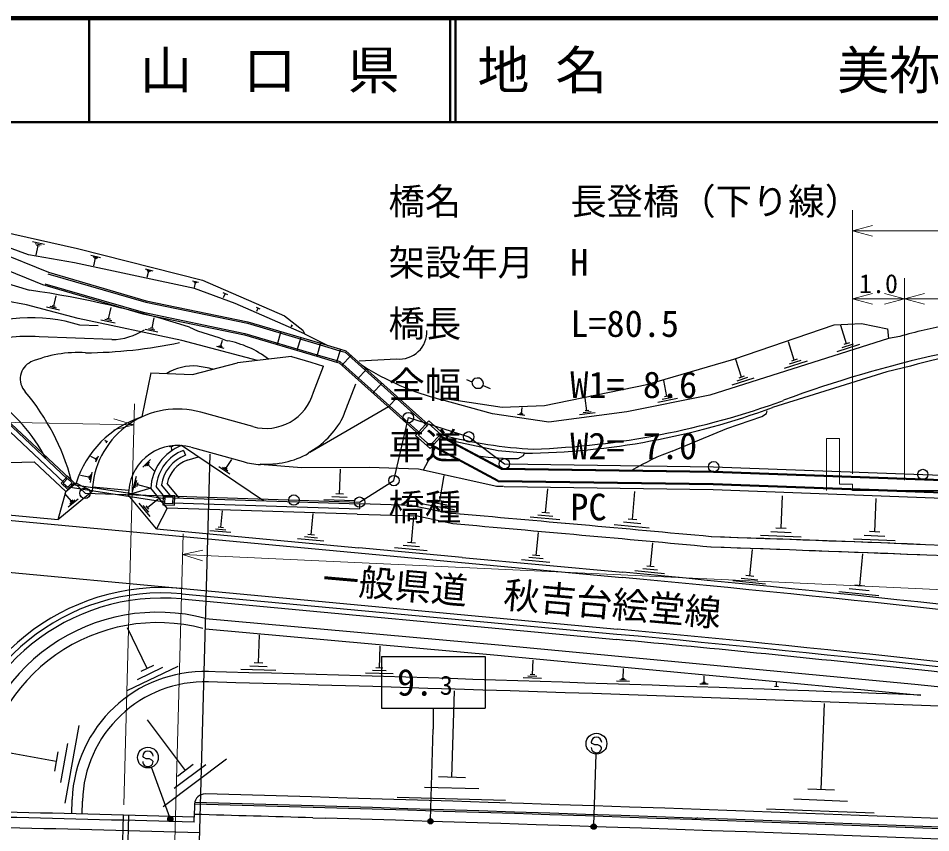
# Model space of a CAD drawing. Units: millimetres, scale not verified, with parts at other scales. Extents: x 40000 to 680000, y 20000 to 380000.
# Drawn here: x 326162 to 414020, y 301527 to 380000 of the extents above; entities that cross this region are included whole.
import ezdxf
from ezdxf.enums import TextEntityAlignment as Align

# ---------------------------------------------------------------- set-up
doc = ezdxf.new("R2010")
doc.units = ezdxf.units.MM
doc.header["$LTSCALE"] = 1000
doc.header["$PDMODE"] = 32
doc.header["$PDSIZE"] = 500
for name, color, linetype, lineweight in [('M-BGD', 7, 'Continuous', 25), ('M-BMK-ROW', 30, 'Continuous', 25), ('M-STR-HTXT', 7, 'Continuous', 13), ('M-STR-STRC', 7, 'Continuous', 25), ('M-TTL', 2, 'Continuous', 140), ('M-TTL-LINE', 7, 'Continuous', 50)]:
    doc.layers.add(name, color=color, linetype=linetype, lineweight=lineweight)
doc.layers.add('M-TTL-TXT', color=7, linetype='Continuous')
doc.styles.add('ＭＳ ゴシック', font='')
doc.styles.get('ＭＳ ゴシック').set_extended_font_data('MS Gothic')

msp = doc.modelspace()

# ---------------------------------------------------------------- linework, layer by layer
at = {"layer": 'M-BGD'}
for p, q in [((319405, 359455), (329070, 355522)), ((316905, 359068), (328657, 354286)), ((327522, 358482), (328691, 358219)), ((327788, 358299), (328372, 358167)), ((328054, 358116), (327843, 357181)), ((327908, 358149), (328200, 358083)), ((333166, 357173), (334086, 356940)), ((333373, 357023), (333833, 356906)), ((333580, 356872), (333393, 356136)), ((333465, 356901), (333695, 356843)), ((319621, 356092), (327248, 353803)), ((338377, 355855), (339104, 355671)), ((328996, 355387), (338439, 352645)), ((329070, 355522), (338476, 352790)), ((338541, 355736), (338904, 355644)), ((338704, 355617), (338557, 355036)), ((338613, 355640), (338795, 355595)), ((328707, 354273), (338162, 351528)), ((328717, 354427), (338198, 351674)), ((342950, 354698), (343507, 354557)), ((343075, 354607), (343354, 354537)), ((343200, 354516), (343087, 354070)), ((343131, 354534), (343270, 354499)), ((329572, 352268), (329828, 353257)), ((345868, 353578), (346295, 353391)), ((346081, 353484), (345895, 353058)), ((338439, 352645), (348232, 350613)), ((338476, 352790), (348268, 350758)), ((330126, 351860), (328889, 352180)), ((329849, 352064), (329231, 352224)), ((329726, 352227), (329417, 352308)), ((334867, 351052), (335100, 352147)), ((338162, 351528), (347951, 349496)), ((338198, 351674), (347987, 349642)), ((349077, 352175), (349436, 352018)), ((349257, 352096), (349100, 351737)), ((335494, 350632), (334124, 350923)), ((335181, 350842), (334496, 350987)), ((335038, 351015), (334696, 351088)), ((339041, 350138), (339253, 351133)), ((348232, 350613), (355224, 348538)), ((348268, 350758), (355267, 348682)), ((333849, 350369), (332106, 350419)), ((339610, 349756), (338366, 350021)), ((339326, 349947), (338703, 350079)), ((339197, 350105), (338885, 350171)), ((342653, 350230), (343419, 349870)), ((343419, 349870), (345490, 349230)), ((351448, 349815), (351078, 348569)), ((352496, 350400), (352404, 350279)), ((352436, 350446), (352557, 350354)), ((405921, 348646), (405368, 350392)), ((335187, 349042), (328167, 349318)), ((345490, 349230), (346270, 348932)), ((345672, 348424), (345819, 348979)), ((347951, 349496), (354897, 347436)), ((347987, 349642), (354940, 347580)), ((353357, 349249), (352988, 348002)), ((353728, 349589), (355969, 348474)), ((400875, 347056), (400311, 348836)), ((411053, 349353), (409967, 349132)), ((345982, 348194), (345288, 348377)), ((345827, 348309), (345480, 348401)), ((345759, 348401), (345585, 348447)), ((355267, 348682), (354897, 347436)), ((355224, 348538), (357134, 347972)), ((355267, 348682), (357177, 348116)), ((357177, 348116), (356807, 346869)), ((357134, 347972), (357625, 347826)), ((357177, 348116), (357700, 347960)), ((357700, 347960), (365645, 340857)), ((407151, 348555), (404968, 347863)), ((406536, 348600), (405444, 348254)), ((406194, 348732), (405648, 348559)), ((352463, 347420), (347260, 346806)), ((352462, 347420), (354331, 346854)), ((354897, 347436), (356807, 346869)), ((354940, 347580), (356850, 347013)), ((358191, 347522), (357324, 346553)), ((357625, 347826), (365545, 340745)), ((358971, 346980), (362586, 347177)), ((395797, 345421), (395263, 347109)), ((401153, 347144), (400597, 346968)), ((342942, 345675), (347261, 346806)), ((354330, 346855), (355562, 346474)), ((354585, 343963), (355562, 346474)), ((356807, 346869), (357051, 346797)), ((356850, 347013), (357126, 346931)), ((357051, 346797), (364779, 339888)), ((357126, 346931), (364879, 339999)), ((359681, 346189), (358815, 345220)), ((402129, 346963), (399904, 346258)), ((401502, 347010), (400389, 346657)), ((412058, 346474), (409796, 345921)), ((338940, 345835), (338057, 341583)), ((338939, 345835), (342943, 345675)), ((396986, 345334), (394876, 344665)), ((396392, 345378), (395337, 345043)), ((396061, 345505), (395534, 345338)), ((409796, 345921), (398799, 342506)), ((357884, 342789), (358657, 344778)), ((361172, 344856), (360306, 343887)), ((369308, 345211), (369840, 344967)), ((370930, 344602), (371586, 344331)), ((388612, 343559), (388308, 345091)), ((388852, 343606), (388373, 343511)), ((362663, 343523), (361797, 342554)), ((380921, 342192), (380762, 343400)), ((389646, 343366), (387730, 342985)), ((389129, 343462), (388171, 343272)), ((348738, 340656), (343731, 342047)), ((361797, 342554), (354225, 338151)), ((374949, 341732), (374230, 341835)), ((374779, 341829), (374420, 341881)), ((374700, 341914), (374520, 341940)), ((374610, 341927), (374692, 342502)), ((381716, 341989), (380206, 341790)), ((381318, 342090), (380563, 341991)), ((381110, 342217), (380732, 342167)), ((324208, 341236), (330542, 335268)), ((324401, 341741), (330885, 335632)), ((394397, 340465), (397765, 341624)), ((229736, 340551), (384322, 326120)), ((234367, 340621), (330002, 331693)), ((389123, 338287), (394397, 340465)), ((334670, 339180), (334487, 339308)), ((334734, 339272), (334607, 339088)), ((372664, 336565), (366666, 339766)), ((372687, 336654), (366728, 339835)), ((372371, 338317), (367683, 339325)), ((340700, 338725), (341081, 338764)), ((340891, 338745), (340929, 338364)), ((349790, 333519), (341895, 338833)), ((342073, 338365), (342252, 337898)), ((342795, 338674), (347802, 337284)), ((366307, 338609), (365152, 336445)), ((372358, 335379), (365850, 338853)), ((372382, 335468), (365911, 338922)), ((374921, 338093), (372371, 338317)), ((333603, 337560), (333143, 337767)), ((333635, 337631), (333570, 337488)), ((333847, 337795), (333588, 337221)), ((333725, 337677), (333596, 337390)), ((338150, 336746), (338904, 337493)), ((342429, 337430), (343501, 337752)), ((343541, 298030), (344637, 338016)), ((346152, 336634), (346717, 337474)), ((374291, 337579), (374806, 337858)), ((374806, 337858), (374921, 338093)), ((320277, 337063), (327700, 337259)), ((327700, 337259), (330740, 334394)), ((338414, 336858), (338790, 337231)), ((338583, 336876), (338771, 337062)), ((338677, 336969), (339275, 336366)), ((346535, 336072), (345486, 336778)), ((346344, 336353), (345819, 336706)), ((346283, 336546), (346021, 336723)), ((353448, 336697), (349470, 337001)), ((359942, 336704), (353448, 336697)), ((357105, 334161), (357188, 336547)), ((364686, 336547), (359941, 336704)), ((372238, 334884), (364685, 336547)), ((372663, 336565), (393087, 336281)), ((372686, 336655), (393089, 336371)), ((332968, 335799), (332167, 335944)), ((332991, 335924), (332946, 335673)), ((333114, 336031), (333023, 335530)), ((333259, 336263), (333078, 335262)), ((337151, 334414), (337544, 335897)), ((366754, 333514), (367185, 335937)), ((393126, 336281), (430656, 334888)), ((393129, 336371), (430694, 334977)), ((229271, 335572), (342031, 325046)), ((331738, 335212), (330736, 334381)), ((330974, 334853), (340258, 333422)), ((331223, 335118), (340268, 333724)), ((333267, 334401), (331737, 335212)), ((333311, 334864), (333267, 334401)), ((333310, 334864), (336795, 334538)), ((337398, 334745), (337594, 335487)), ((337595, 334891), (337693, 335262)), ((337644, 335077), (338831, 334763)), ((340272, 333873), (339438, 334879)), ((340939, 333851), (339959, 335034)), ((341649, 333779), (340492, 335174)), ((372895, 334871), (372222, 334888)), ((372358, 335379), (393071, 335091)), ((372381, 335469), (393072, 335181)), ((372934, 334871), (393064, 334591)), ((393082, 335092), (430149, 333716)), ((393085, 335182), (430187, 333805)), ((333267, 334401), (329985, 331680)), ((330001, 331693), (330737, 334381)), ((331286, 333468), (330656, 334227)), ((338927, 334712), (336752, 334076)), ((336795, 334539), (336752, 334076)), ((339471, 330797), (336752, 334076)), ((340500, 332815), (338926, 334712)), ((357840, 333837), (356349, 333889)), ((357477, 334148), (356732, 334174)), ((376940, 332362), (377146, 334650)), ((385299, 331711), (385542, 334407)), ((393063, 334592), (429936, 333224)), ((399610, 330862), (399735, 333997)), ((331918, 333671), (330969, 332884)), ((331602, 333570), (331127, 333176)), ((331404, 333566), (331167, 333369)), ((338875, 331986), (337798, 333284)), ((338735, 332418), (338197, 333067)), ((338731, 332688), (338462, 333012)), ((338596, 332850), (339634, 333711)), ((341054, 333298), (359006, 332725)), ((341070, 333798), (359022, 333225)), ((358575, 333512), (355592, 333617)), ((359022, 333226), (359006, 332725)), ((364092, 333063), (359022, 333226)), ((364091, 333064), (367916, 332295)), ((368161, 332639), (365132, 333177)), ((367458, 333076), (365943, 333345)), ((367133, 333446), (366375, 333581)), ((408625, 330521), (408753, 333736)), ((340500, 332815), (339460, 330810)), ((340505, 332827), (358798, 332238)), ((345670, 330940), (345821, 332556)), ((354371, 330234), (354562, 332275)), ((358795, 332232), (364458, 332051)), ((377629, 332012), (376199, 332140)), ((377298, 332330), (376583, 332394)), ((364026, 329451), (364260, 331958)), ((367994, 331286), (364457, 332052)), ((378318, 331661), (375459, 331919)), ((386111, 331299), (384426, 331450)), ((385720, 331673), (384877, 331749)), ((339460, 330810), (358962, 328990)), ((346643, 330441), (344622, 330630)), ((346156, 330690), (345146, 330785)), ((345923, 330916), (345417, 330963)), ((376034, 328253), (376239, 330455)), ((386923, 330886), (383553, 331189)), ((400574, 330431), (398615, 330509)), ((400100, 330842), (399120, 330881)), ((409127, 330501), (408123, 330541)), ((355599, 329605), (353048, 329843)), ((354985, 329919), (353710, 330039)), ((354690, 330204), (354052, 330264)), ((364418, 329414), (363634, 329487)), ((401538, 330000), (397619, 330156)), ((410602, 329637), (406584, 329798)), ((409613, 330079), (407604, 330160)), ((368918, 328060), (358961, 328990)), ((365534, 328677), (362401, 328970)), ((364780, 329064), (363213, 329210)), ((387025, 327181), (387257, 329457)), ((396601, 326269), (396859, 328801)), ((368918, 328061), (384369, 326618)), ((377359, 327574), (374606, 327831)), ((376696, 327913), (375320, 328042)), ((376378, 328221), (375689, 328285)), ((407183, 325328), (407497, 328408)), ((387707, 326823), (386284, 326969)), ((387380, 327144), (386669, 327217)), ((388389, 326466), (385544, 326757)), ((397360, 325871), (395778, 326033)), ((396997, 326228), (396205, 326309)), ((398119, 325474), (394954, 325797)), ((407664, 325279), (406702, 325377)), ((341928, 324554), (383811, 320644)), ((342031, 325047), (383858, 321142)), ((409029, 324362), (405179, 324754)), ((408106, 324845), (406181, 325041)), ((341882, 324056), (383764, 320147)), ((344203, 322170), (372407, 319645)), ((338586, 317354), (336691, 321277)), ((344176, 321168), (372318, 318649)), ((349302, 317890), (349382, 320587)), ((360938, 317399), (361001, 319515)), ((372407, 319645), (412473, 315846)), ((372313, 318650), (413066, 314785)), ((375675, 316763), (375724, 318156)), ((341512, 317558), (336608, 315188)), ((340049, 317456), (337597, 316271)), ((339199, 317650), (337973, 317057)), ((350968, 317165), (347596, 317266)), ((350135, 317528), (348449, 317578)), ((349723, 317877), (348880, 317902)), ((361269, 317389), (360607, 317409)), ((384394, 316360), (384428, 317353)), ((362245, 316830), (359600, 316909)), ((361591, 317115), (360269, 317154)), ((376535, 316384), (374792, 316444)), ((376105, 316573), (375234, 316603)), ((375893, 316755), (375458, 316770)), ((384549, 316355), (384239, 316366)), ((392190, 316001), (392212, 316635)), ((385006, 316091), (383765, 316134)), ((384700, 316226), (384079, 316247)), ((392581, 315829), (391788, 315856)), ((392385, 315915), (391989, 315928)), ((392289, 315997), (392091, 316004)), ((399355, 315594), (398963, 315608)), ((399159, 315601), (399173, 315992)), ((367923, 306865), (368171, 315214)), ((403468, 305682), (403796, 313976)), ((342253, 307533), (338591, 312406)), ((331989, 311861), (330635, 304363)), ((329812, 308383), (323814, 309466)), ((329982, 309320), (329643, 307446)), ((330901, 310122), (330224, 306373)), ((346214, 308604), (340124, 304027)), ((344234, 308069), (341188, 305780)), ((343015, 308106), (341492, 306961)), ((369227, 306826), (366618, 306904)), ((370501, 305744), (365283, 305899)), ((373079, 304623), (362643, 304933)), ((404764, 305631), (402172, 305734)), ((331315, 303354), (331352, 304735)), ((332313, 303329), (332348, 304583)), ((343144, 304291), (343110, 303043)), ((406019, 304543), (400835, 304748)), ((336046, 293232), (336308, 303228)), ((336554, 293529), (336808, 303215)), ((408570, 303403), (398202, 303814)), ((343096, 302543), (343110, 303044)), ((354532, 302969), (355732, 302933)), ((391375, 302858), (391602, 303004))]:
    msp.add_line(p, q, dxfattribs=at)
for points in [[(324468, 359477), (331877, 357808), (343889, 354770), (351785, 351318), (353571, 349960), (353728, 349589)], [(353728, 349589), (347045, 352533), (343130, 353959), (331578, 356421), (327135, 357204), (322915, 358756)], [(349193, 347034), (341924, 348957), (331924, 351085), (326941, 352375), (322755, 353145), (317570, 352896), (316700, 352174), (315376, 349341), (314834, 341582)], [(366814, 343279), (367475, 343332), (372756, 342521), (376819, 342687), (386675, 344724), (395054, 347143), (404730, 350453), (407360, 350602), (409843, 350068), (409967, 349132)], [(409967, 349132), (392750, 343677), (384744, 342086), (377256, 341098), (371837, 341874), (366814, 343279)], [(397765, 341624), (398217, 341916), (398271, 342165)], [(412474, 315845), (432487, 313789), (452482, 311459)]]:
    msp.add_lwpolyline(points, dxfattribs=at)
for points in [[(364421, 339805), (365837, 338539), (367104, 339955), (365687, 341222)], [(364703, 339821), (365821, 338821), (366821, 339940), (365703, 340939)], [(330286, 335217), (330941, 334600), (331558, 335255), (330903, 335872)], [(330498, 335223), (330935, 334812), (331346, 335248), (330910, 335660)], [(340098, 333128), (341197, 333093), (341226, 333993), (340126, 334028)], [(340252, 333273), (341052, 333248), (341071, 333848), (340272, 333873)]]:
    msp.add_lwpolyline(points, close=True, dxfattribs=at)
for centre, radius, start, end in [((313959, 261514), 93240, 72.0771, 81.80613), ((327401, 335674), 15478, 72.30378, 115.66056), ((335143, 354806), 5764, 270.44258, 303.39054), ((362863, 349816), 2654, 264.00485, 2.32873), ((426738, 292504), 58973, 100.77136, 105.42413), ((327170, 334373), 14979, 86.18435, 108.76373), ((344580, 339780), 9307, 52.4495, 79.5364), ((332363, 392653), 44882, 270.35423, 281.98658), ((426967, 294799), 53783, 83.25807, 106.09342), ((331944, 335836), 11956, 86.65769, 112.41551), ((438933, 238307), 111925, 102.32629, 110.43508), ((328180, 345248), 1824, 115.87329, 222.34135), ((343068, 341499), 5007, 86.11027, 121.38347), ((336139, 306642), 40510, 77.49103, 79.66276), ((373638, 369289), 26890, 237.68436, 255.30007), ((370378, 344764), 575, 343.73172, 159.31176), ((370438, 344944), 599, 177.78196, 325.26158), ((313831, 329649), 16967, 27.77708, 55.05307), ((309623, 329621), 22439, 15.25981, 39.9172), ((350008, 345234), 4750, 254.48603, 344.49149), ((264448, 376707), 99401, 339.27097, 340.10851), ((373030, 416641), 78198, 272.0202, 290.06195), ((341524, 334097), 8250, 74.48603, 174.66745), ((374163, 409004), 70914, 270.61271, 290.32824), ((340992, 332353), 9686, 107.63582, 162.83208), ((350111, 345363), 8250, 298.71187, 332.27082), ((377774, 380229), 41784, 255.07686, 267.27322), ((341524, 334097), 4750, 74.48603, 174.66745), ((343537, 334520), 4615, 110.83798, 177.60871), ((343537, 334520), 4115, 110.83798, 174.99703), ((396219, 318447), 21070, 109.6815, 121.15338), ((343537, 334520), 3615, 110.83798, 171.82785), ((343537, 334519), 3115, 110.83752, 167.86829), ((350079, 345283), 8250, 265.70532, 299.26428), ((374161, 363121), 25542, 261.63709, 270.2926), ((350009, 345233), 8250, 254.48557, 266.25773), ((-163820, -5713299), 6068934, 84.73692, 84.97354), ((-163868, -5713295), 6068934, 84.73646, 84.97307), ((-163719, -5711178), 6065814, 84.7355, 84.97116), ((-163767, -5711174), 6065814, 84.73504, 84.9707), ((179188, -5704723), 6038551, 87.781, 87.97164), ((179139, -5704722), 6038551, 87.44992, 87.97118), ((179139, -5704722), 6037551, 87.3972, 87.97122), ((179188, -5704723), 6037551, 87.781, 87.97168), ((198198, -1667712), 2002500, 80.93258, 84.6669), ((198198, -1667712), 2003000, 80.93258, 84.6669), ((340023, 304143), 21000, 84.66723, 173.04329), ((340023, 304142), 20500, 84.66676, 173.42094), ((340023, 304142), 20000, 84.66731, 173.26711), ((339581, 304745), 18027, 75.14269, 175.16147), ((339581, 304745), 17027, 75.14269, 175.16147), ((198198, -1667712), 1997500, 80.93258, 84.6669), ((198214, -1667712), 1996500, 83.83774, 84.66736), ((198198, -1667712), 1997000, 80.93258, 84.6669), ((197894, -1669843), 1998652, 80.93359, 83.83517), ((344143, 304264), 12800, 88.42723, 177.8904), ((179188, -5704722), 6024049, 87.775, 88.43164), ((344143, 304264), 11800, 88.42723, 178.44944), ((179140, -5704721), 6023049, 87.62269, 88.42707), ((344144, 304263), 1000, 88.43051, 178.42721), ((179140, -5704721), 6012249, 86.34968, 88.42707), ((179140, -5704721), 6011250, 86.34928, 88.43661), ((179140, -5704721), 6011400, 86.34939, 88.4365), ((179195, -5704721), 6009500, 88.43714, 88.78434), ((179195, -5704721), 6010001, 88.43714, 88.78434), ((179188, -5704723), 6010250, 88.32821, 88.43708), ((179147, -5704720), 6008500, 88.43124, 88.78387), ((179139, -5704722), 6010250, 86.25267, 88.31629)]:
    msp.add_arc(centre, radius, start, end, dxfattribs=at)
at = {"layer": 'M-BMK-ROW'}
for p, q in [((324459, 341893), (332590, 334231)), ((362338, 335457), (363722, 341519)), ((363721, 341519), (369536, 339672)), ((369535, 339672), (372966, 337070)), ((372965, 337071), (393118, 336791)), ((393117, 336791), (413255, 336044)), ((413254, 336045), (430815, 335392)), ((359029, 333381), (362339, 335458)), ((332589, 334232), (359030, 333381))]:
    msp.add_line(p, q, dxfattribs=at)
for centre in [(363721, 341519), (369535, 339672), (369536, 339672), (372965, 337071), (372966, 337070), (393117, 336791), (393118, 336791), (413254, 336045), (413255, 336044), (362338, 335458), (362339, 335457), (332589, 334232), (332590, 334231), (352706, 333585), (352707, 333585), (359029, 333382), (359030, 333381)]:
    msp.add_circle(centre, 500, dxfattribs=at)
at = {"layer": 'M-STR-HTXT'}
for p, q in [((406491, 336109), (406491, 361509)), ((408423, 360027), (406491, 359509)), ((406491, 359509), (449491, 359509)), ((406491, 359509), (408423, 358991)), ((411491, 335509), (411491, 354966)), ((408423, 353484), (406491, 352966)), ((411491, 352966), (409560, 353484)), ((413423, 353484), (411491, 352966)), ((406491, 352966), (411491, 352966)), ((406491, 352966), (408423, 352449)), ((409560, 352449), (411491, 352966)), ((411491, 352966), (446491, 352966)), ((411491, 352966), (413423, 352449)), ((336334, 304225), (337344, 342843)), ((337291, 340843), (255123, 342262)), ((337291, 340843), (335369, 341394)), ((335351, 340359), (337291, 340843)), ((403991, 334509), (403991, 339509)), ((405241, 339509), (403991, 339509)), ((405241, 335109), (405241, 339509)), ((406491, 335109), (405241, 335109)), ((406491, 334509), (406491, 335109)), ((406491, 334509), (411491, 334509)), ((411491, 334509), (446491, 334509)), ((342045, 330321), (341081, 294593)), ((343945, 328750), (341991, 328322)), ((341991, 328322), (573583, 317616)), ((341991, 328322), (343897, 327716))]:
    msp.add_line(p, q, dxfattribs=at)
at = {"layer": 'M-STR-STRC'}
for p, q in [((361124, 318522), (371124, 318522)), ((361124, 318522), (361124, 313522)), ((371124, 318522), (371124, 313522)), ((361124, 313522), (371124, 313522)), ((366124, 313522), (366124, 311522)), ((365852, 302777), (366124, 311522)), ((381436, 310125), (381336, 310243)), ((381680, 309985), (381436, 310125)), ((381981, 309983), (381680, 309985)), ((382226, 309871), (381981, 309983)), ((382332, 309735), (382226, 309871)), ((338247, 308782), (338147, 308900)), ((338492, 308643), (338247, 308782)), ((338792, 308640), (338492, 308643)), ((339038, 308528), (338792, 308640)), ((339143, 308392), (339038, 308528)), ((381571, 302268), (381801, 309114)), ((340752, 302997), (338989, 307832))]:
    msp.add_line(p, q, dxfattribs=at)
for centre, radius in [((381835, 310114), 1000), ((338646, 308771), 1000), ((340803, 302856), 150), ((340803, 302856), 120), ((340803, 302856), 90), ((340803, 302856), 60), ((340803, 302856), 30), ((365847, 302628), 150), ((365847, 302628), 120), ((365847, 302628), 90), ((365847, 302628), 60), ((365847, 302628), 30), ((381566, 302118), 150), ((381566, 302118), 120), ((381566, 302118), 90), ((381566, 302118), 60), ((381566, 302118), 30)]:
    msp.add_circle(centre, radius, dxfattribs=at)
for centre, start, end in [((381836, 310239), 359.55488, 179.55488), ((338647, 308896), 359.55488, 179.55488), ((381832, 309739), 179.55488, 359.55488), ((338643, 308396), 179.55488, 359.55488)]:
    msp.add_arc(centre, 500, start, end, dxfattribs=at)
for p in [(340803, 302856), (365847, 302628), (381566, 302118)]:
    msp.add_point(p, dxfattribs=at)
at = {"layer": 'M-TTL'}
msp.add_line((680000, 380000), (40000, 380000), dxfattribs=at)
at = {"layer": 'M-TTL-LINE'}
for p, q in [((333000, 380000), (333000, 370000)), ((367750, 380000), (367750, 370000)), ((368250, 380000), (368250, 370000)), ((40000, 370000), (680000, 370000))]:
    msp.add_line(p, q, dxfattribs=at)

# ---------------------------------------------------------------- texts
at = {"layer": 'M-BGD', "style": 'ＭＳ ゴシック'}
msp.add_text('一般県道\u3000秋吉台絵堂線', height=2566, rotation=354.973, dxfattribs=at).set_placement((374653, 324346), align=Align.MIDDLE_CENTER)
at = {"layer": 'M-STR-HTXT', "style": 'ＭＳ ゴシック'}
for s, p in [('橋名\u3000\u3000\u3000長登橋（下り線）', (361811, 360312)), ('架設年月\u3000H', (361811, 354421)), ('橋長\u3000\u3000\u3000L=80.5', (361811, 348529)), ('全幅\u3000\u3000\u3000W1= 8.6', (361812, 342638)), ('車道\u3000\u3000\u3000W2= 7.0', (361812, 336747)), ('橋種\u3000\u3000\u3000PC', (361812, 330856))]:
    msp.add_text(s, height=2566, dxfattribs=at).set_placement(p, align=Align.BOTTOM_LEFT)
msp.add_text('1.0', height=1833, dxfattribs=at).set_placement((408991, 352966), align=Align.BOTTOM_CENTER)
at = {"layer": 'M-STR-STRC', "style": 'ＭＳ ゴシック'}
msp.add_text('9.', height=2566, dxfattribs=at).set_placement((366124, 316022), align=Align.MIDDLE_RIGHT)
msp.add_text('3', height=1833, dxfattribs=at).set_placement((367374, 314272), align=Align.BOTTOM_CENTER)
at = {"layer": 'M-TTL-TXT', "style": 'ＭＳ ゴシック'}
msp.add_text('山\u3000口\u3000県', height=3666, dxfattribs=at).set_placement((350375, 375000), align=Align.MIDDLE_CENTER)
for s, p in [('地 名', (370380, 375000)), ('美祢市美東町絵堂', (405024, 375000))]:
    msp.add_text(s, height=3666, dxfattribs=at).set_placement(p, align=Align.MIDDLE_LEFT)

doc.saveas('drawing.dxf')
